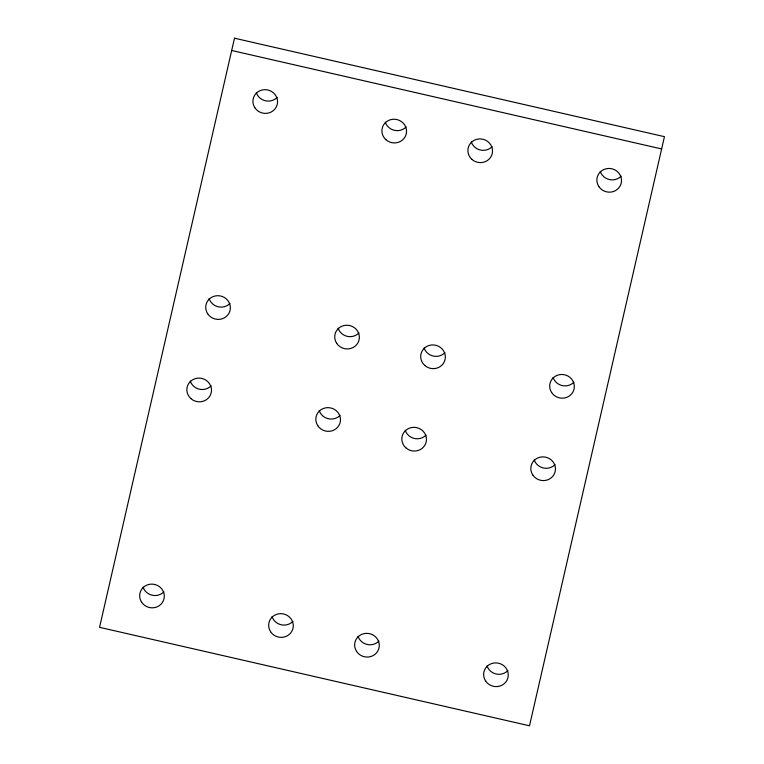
<?xml version="1.0" encoding="UTF-8"?>
<svg xmlns="http://www.w3.org/2000/svg" width="764" height="764" viewBox="0 0 764 764"><rect width="100%" height="100%" fill="white"/><g stroke="black" fill="none" stroke-linecap="round" stroke-linejoin="round"><path stroke-width="1.15" d="M231.673 50.481L661.624 148.951M229.964 303.423A12.348 11.832 12.9 0 1 209.116 298.648M358.956 332.961A12.348 11.832 12.9 0 1 338.099 328.186M444.944 352.662A12.348 11.832 12.9 0 1 424.087 347.887M573.926 382.201A12.348 11.832 12.9 0 1 553.079 377.426M555.056 464.607A12.348 11.832 12.9 0 1 534.208 459.832M426.073 435.069A12.348 11.832 12.9 0 1 405.216 430.285M340.076 415.368A12.348 11.832 12.9 0 1 319.228 410.593M211.093 385.83A12.348 11.832 12.9 0 1 190.246 381.055M163.907 591.842A12.348 11.832 12.9 0 1 143.059 587.067M292.898 621.39A12.348 11.832 12.9 0 1 272.041 616.615M378.887 641.082A12.348 11.832 12.9 0 1 358.029 636.307M507.869 670.62A12.348 11.832 12.9 0 1 487.021 665.845M621.113 176.188A12.348 11.832 12.9 0 1 600.265 171.413M492.131 146.64A12.348 11.832 12.9 0 1 471.273 141.865M406.133 126.948A12.348 11.832 12.9 0 1 385.285 122.173M277.151 97.41A12.348 11.832 12.9 0 1 256.303 92.635M234.491 38.2L99.559 627.33L529.509 725.8L664.441 136.67L234.491 38.2M598.814 186.521A12.348 11.832 12.9 0 0 620.139 185.958A12.348 11.832 12.9 0 0 608.631 168.452A12.348 11.832 12.9 0 0 598.814 186.521M471.904 159.38A12.348 11.832 12.9 0 0 492.245 153.526A12.348 11.832 12.9 0 0 476.478 139.401A12.348 11.832 12.9 0 0 471.904 159.38M385.916 139.688A12.348 11.832 12.9 0 0 406.257 133.834A12.348 11.832 12.9 0 0 390.49 119.709A12.348 11.832 12.9 0 0 385.916 139.688M254.851 107.743A12.348 11.832 12.9 0 0 276.176 107.18A12.348 11.832 12.9 0 0 264.669 89.674A12.348 11.832 12.9 0 0 254.851 107.743M551.627 392.534A12.348 11.832 12.9 0 0 572.952 391.98A12.348 11.832 12.9 0 0 561.444 374.465A12.348 11.832 12.9 0 0 551.627 392.534M424.717 365.402A12.348 11.832 12.9 0 0 445.068 359.538A12.348 11.832 12.9 0 0 429.292 345.414A12.348 11.832 12.9 0 0 424.717 365.402M532.756 474.941A12.348 11.832 12.9 0 0 554.081 474.387A12.348 11.832 12.9 0 0 542.574 456.872A12.348 11.832 12.9 0 0 532.756 474.941M405.846 447.809A12.348 11.832 12.9 0 0 426.188 441.945A12.348 11.832 12.9 0 0 410.421 427.821A12.348 11.832 12.9 0 0 405.846 447.809M356.587 651.415A12.348 11.832 12.9 0 0 377.913 650.861A12.348 11.832 12.9 0 0 366.405 633.346A12.348 11.832 12.9 0 0 356.587 651.415M270.599 631.723A12.348 11.832 12.9 0 0 291.924 631.159A12.348 11.832 12.9 0 0 280.417 613.654A12.348 11.832 12.9 0 0 270.599 631.723M141.607 602.185A12.348 11.832 12.9 0 0 162.933 601.621A12.348 11.832 12.9 0 0 151.425 584.116A12.348 11.832 12.9 0 0 141.607 602.185M317.776 425.71A12.348 11.832 12.9 0 0 339.101 425.147A12.348 11.832 12.9 0 0 327.594 407.642A12.348 11.832 12.9 0 0 317.776 425.71M336.657 343.303A12.348 11.832 12.9 0 0 357.982 342.74A12.348 11.832 12.9 0 0 346.474 325.235A12.348 11.832 12.9 0 0 336.657 343.303M207.665 313.756A12.348 11.832 12.9 0 0 228.99 313.202A12.348 11.832 12.9 0 0 217.482 295.697A12.348 11.832 12.9 0 0 207.665 313.756M190.866 398.569A12.348 11.832 12.9 0 0 211.217 392.715A12.348 11.832 12.9 0 0 195.441 378.591A12.348 11.832 12.9 0 0 190.866 398.569M485.57 680.953A12.348 11.832 12.9 0 0 506.895 680.399A12.348 11.832 12.9 0 0 495.387 662.894A12.348 11.832 12.9 0 0 485.57 680.953"/></g></svg>
